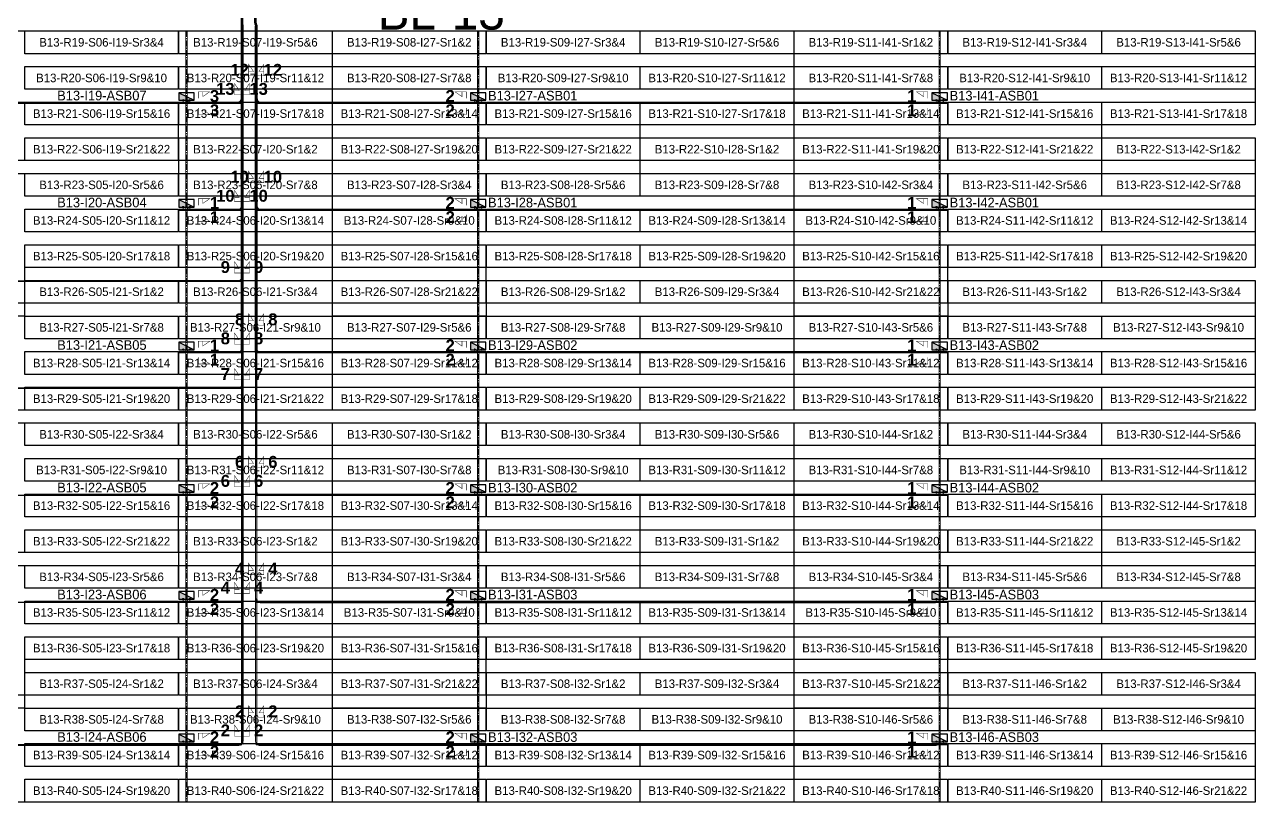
# Model space of a CAD drawing. Header units: metres. Extents: x 531333 to 531754, y 2674782 to 2675087.
# Drawn here: x 531495 to 531754.1, y 2674781.7 to 2674945.4 of the extents above; entities that cross this region are included whole.
import ezdxf
from ezdxf.enums import TextEntityAlignment as Align

# ---------------------------------------------------------------- set-up
doc = ezdxf.new("R2010")
doc.units = ezdxf.units.M
doc.header["$MEASUREMENT"] = 0
doc.linetypes.add('CENTER', pattern=[2, 1.25, -0.25, 0.25, -0.25])
doc.layers.add('Boundary-12.5 MW Block', color=6, linetype='Continuous', lineweight=9)
doc.layers.add('PILE', color=1, linetype='Continuous', lineweight=15)
for name, color, linetype in [('DC Trench BL-13', 40, 'Continuous'), ('E-Inverter Grouping', 2, 'Continuous'), ('Inverter Block-13', 7, 'Continuous'), ('LT Cable(AG) INV to LT Panel BL-13', 2, 'Continuous'), ('Messenger Wire Block-13 (Master Path)', 30, 'Continuous'), ('Messenger Wire Block-13 (MW Path)', 191, 'Continuous'), ('Messenger Wire Exc Link', 7, 'Continuous'), ('MMS Block Numbering', 7, 'Continuous'), ('MMS Table Block-13', 8, 'Continuous'), ('Plan Line - DC BL-13', 40, 'Continuous'), ('Section Marking BL-13', 2, 'Continuous')]:
    doc.layers.add(name, color=color, linetype=linetype)
doc.styles.add('Adani Regular', font='Adani Regular.ttf')
doc.styles.add('BoldTextStyle', font='arialbd.ttf')
doc.styles.get("Standard").update_dxf_attribs({"font": 'Adani Regular.ttf'})

# ---------------------------------------------------------------- blocks, each defined once
blk = doc.blocks.new('MMS Table (32.292 x 4.788)')
at = {"color": 0}
blk.add_lwpolyline([(0, -0.002), (0, 4.786), (32.292, 4.786), (32.292, -0.002)], close=True, dxfattribs=at)
at = {"color": 7}
blk.add_attdef('ID1', text='', height=1.8, dxfattribs=at).set_placement((16.146, 2.392), align=Align.MIDDLE_CENTER)
blk = doc.blocks.new('Inverter Block')
h = blk.add_hatch(color=0)
h.dxf.hatch_style = 1
h.paths.add_polyline_path([(-1.46, 2.27), (-1.46, 0.85), (1.46, 0.85)])
at = {"color": 0}
blk.add_lwpolyline([(1.46, 2.27), (-1.46, 2.27), (-1.46, 0.85), (1.46, 0.85)], close=True, dxfattribs=at)
blk.add_lwpolyline([(-1.46, 2.27), (1.46, 0.85)], dxfattribs=at)
at = {"layer": 'PILE'}
for centre in [(-0.61, 0.85), (0.61, 0.85)]:
    blk.add_circle(centre, 0.156, dxfattribs=at)
at = {"color": 7}
blk.add_attdef('ID', (-1.46, 3.01), '', height=1.8, dxfattribs=at)

msp = doc.modelspace()

# ---------------------------------------------------------------- linework, layer by layer
at = {"layer": 'Boundary-12.5 MW Block', "const_width": 0.05}
msp.add_lwpolyline([(531333.1, 2675086.58), (531754.1, 2675086.58), (531754.1, 2674781.79), (531365.49, 2674781.79), (531365.49, 2674916.79), (531333.1, 2674916.79)], close=True, dxfattribs=at)
at = {"layer": 'DC Trench BL-13', "color": 40, "const_width": 0.15}
for points in [[(531529.24, 2674944.08), (531528.94, 2674944.08), (531528.94, 2674781.79), (531529.24, 2674781.79)], [(531590.65, 2674944.08), (531590.35, 2674944.08), (531590.35, 2674781.79), (531590.65, 2674781.79)], [(531687.82, 2674944.08), (531687.52, 2674944.08), (531687.52, 2674781.79), (531687.82, 2674781.79)]]:
    msp.add_lwpolyline(points, close=True, dxfattribs=at)
at = {"layer": 'E-Inverter Grouping'}
for points in [[(531559.74, 2674944.08), (531559.74, 2674924.29), (531527.35, 2674924.29), (531527.35, 2674916.79), (531462.67, 2674916.79), (531462.67, 2674944.08)], [(531656.92, 2674944.08), (531656.92, 2674924.29), (531624.53, 2674924.29), (531624.53, 2674916.79), (531559.84, 2674916.79), (531559.84, 2674944.08)], [(531754.1, 2674944.08), (531754.1, 2674924.29), (531721.7, 2674924.29), (531721.7, 2674916.79), (531657.02, 2674916.79), (531657.02, 2674944.08)], [(531527.45, 2674914.08), (531527.45, 2674921.58), (531559.74, 2674921.58), (531559.74, 2674894.29), (531494.96, 2674894.29), (531494.96, 2674886.79), (531462.67, 2674886.79), (531462.67, 2674914.08)], [(531624.63, 2674914.08), (531624.63, 2674921.58), (531656.92, 2674921.58), (531656.92, 2674894.29), (531592.14, 2674894.29), (531592.14, 2674886.79), (531559.84, 2674886.79), (531559.84, 2674914.08)], [(531721.8, 2674914.08), (531721.8, 2674921.58), (531754.1, 2674921.58), (531754.1, 2674894.29), (531689.31, 2674894.29), (531689.31, 2674886.79), (531657.02, 2674886.79), (531657.02, 2674914.08)], [(531559.74, 2674864.29), (531462.67, 2674864.29), (531462.67, 2674884.08), (531495.06, 2674884.08), (531495.06, 2674891.58), (531559.74, 2674891.58)], [(531656.92, 2674864.29), (531559.84, 2674864.29), (531559.84, 2674884.08), (531592.24, 2674884.08), (531592.24, 2674891.58), (531656.92, 2674891.58)], [(531754.1, 2674864.29), (531657.02, 2674864.29), (531657.02, 2674884.08), (531689.41, 2674884.08), (531689.41, 2674891.58), (531754.1, 2674891.58)], [(531559.74, 2674861.58), (531559.74, 2674841.79), (531527.35, 2674841.79), (531527.35, 2674834.29), (531462.67, 2674834.29), (531462.67, 2674861.58)], [(531656.92, 2674861.58), (531656.92, 2674841.79), (531624.53, 2674841.79), (531624.53, 2674834.29), (531559.84, 2674834.29), (531559.84, 2674861.58)], [(531754.1, 2674861.58), (531754.1, 2674841.79), (531721.7, 2674841.79), (531721.7, 2674834.29), (531657.02, 2674834.29), (531657.02, 2674861.58)], [(531527.45, 2674831.58), (531527.45, 2674839.08), (531559.74, 2674839.08), (531559.74, 2674811.79), (531494.96, 2674811.79), (531494.96, 2674804.29), (531462.67, 2674804.29), (531462.67, 2674831.58)], [(531624.63, 2674831.58), (531624.63, 2674839.08), (531656.92, 2674839.08), (531656.92, 2674811.79), (531592.14, 2674811.79), (531592.14, 2674804.29), (531559.84, 2674804.29), (531559.84, 2674831.58)], [(531721.8, 2674831.58), (531721.8, 2674839.08), (531754.1, 2674839.08), (531754.1, 2674811.79), (531689.31, 2674811.79), (531689.31, 2674804.29), (531657.02, 2674804.29), (531657.02, 2674831.58)], [(531559.74, 2674781.79), (531462.67, 2674781.79), (531462.67, 2674801.58), (531495.06, 2674801.58), (531495.06, 2674809.08), (531559.74, 2674809.08)], [(531656.92, 2674781.79), (531559.84, 2674781.79), (531559.84, 2674801.58), (531592.24, 2674801.58), (531592.24, 2674809.08), (531656.92, 2674809.08)], [(531754.1, 2674781.79), (531657.02, 2674781.79), (531657.02, 2674801.58), (531689.41, 2674801.58), (531689.41, 2674809.08), (531754.1, 2674809.08)]]:
    msp.add_lwpolyline(points, close=True, dxfattribs=at)
at = {"layer": 'LT Cable(AG) INV to LT Panel BL-13'}
for points in [[(531555.53, 2674967.81), (531551.29, 2674967.81, -0.094918), (531550.96, 2674967.88), (531549.65, 2674968.4, 0.052551), (531549.47, 2674968.45), (531547.7, 2674968.75, 0.042157), (531547.55, 2674968.76), (531541.51, 2674968.76, 0.41447), (531540.61, 2674967.86), (531540.63, 2674945.73, 0.021427), (531540.63, 2674945.65), (531540.68, 2674945.15, -0.021647), (531540.68, 2674945.07), (531540.68, 2674929.86, -0.414214), (531539.78, 2674928.96), (531368.03, 2674928.96, -0.414214), (531367.13, 2674929.86), (531367.13, 2674930.19)], [(531555.53, 2674967.84), (531551.29, 2674967.84, -0.094918), (531550.96, 2674967.9), (531549.65, 2674968.42, 0.052551), (531549.46, 2674968.47), (531547.71, 2674968.77, 0.042157), (531547.56, 2674968.79), (531541.49, 2674968.79, 0.41447), (531540.59, 2674967.88), (531540.6, 2674945.72, 0.021427), (531540.61, 2674945.65), (531540.65, 2674945.15, -0.021647), (531540.65, 2674945.07), (531540.65, 2674929.89, -0.414214), (531539.75, 2674928.99), (531432.81, 2674928.99, -0.414214), (531431.91, 2674929.89), (531431.91, 2674930.19)], [(531555.53, 2674967.76), (531551.29, 2674967.76, -0.094918), (531550.96, 2674967.83), (531549.65, 2674968.35, 0.052551), (531549.47, 2674968.4), (531547.7, 2674968.7, 0.042157), (531547.55, 2674968.71), (531541.56, 2674968.71, 0.41447), (531540.66, 2674967.81), (531540.68, 2674945.73, 0.021427), (531540.68, 2674945.65), (531540.73, 2674945.15, -0.021647), (531540.73, 2674945.07), (531540.73, 2674892.31, -0.414214), (531539.83, 2674891.41), (531432.81, 2674891.41, -0.414214), (531431.91, 2674892.31), (531431.91, 2674892.69)], [(531554.65, 2674969.09), (531550.1, 2674969.09), (531549.96, 2674968.9, -0.278937), (531549.09, 2674968.56), (531547.71, 2674968.8, 0.042157), (531547.56, 2674968.81), (531541.46, 2674968.81, 0.41447), (531540.56, 2674967.91), (531540.58, 2674945.72, 0.021427), (531540.58, 2674945.65), (531540.63, 2674945.15, -0.021647), (531540.63, 2674945.07), (531540.63, 2674929.91, -0.414214), (531539.73, 2674929.01), (531529.99, 2674929.01, -0.414214), (531529.09, 2674929.91), (531529.09, 2674930.19)], [(531555.53, 2674967.79), (531551.29, 2674967.79, -0.094918), (531550.96, 2674967.85), (531549.65, 2674968.37, 0.052551), (531549.47, 2674968.42), (531547.7, 2674968.72, 0.042157), (531547.55, 2674968.74), (531541.54, 2674968.74, 0.41447), (531540.64, 2674967.83), (531540.65, 2674945.73, 0.021427), (531540.66, 2674945.65), (531540.7, 2674945.15, -0.021647), (531540.7, 2674945.07), (531540.7, 2674907.34, -0.414214), (531539.8, 2674906.44), (531529.99, 2674906.44, -0.414214), (531529.09, 2674907.34), (531529.09, 2674907.69)], [(531553.59, 2674967.74), (531551.29, 2674967.74, -0.094918), (531550.96, 2674967.8), (531549.65, 2674968.32, 0.052551), (531549.47, 2674968.37), (531547.7, 2674968.67, 0.042157), (531547.55, 2674968.69), (531541.59, 2674968.69, 0.41447), (531540.69, 2674967.78), (531540.7, 2674945.73, 0.021427), (531540.71, 2674945.65), (531540.75, 2674945.15, -0.021647), (531540.75, 2674945.07), (531540.75, 2674877.29, -0.414214), (531539.85, 2674876.39), (531529.99, 2674876.39, -0.414214), (531529.09, 2674877.29), (531529.09, 2674877.69)], [(531553.59, 2674967.71), (531551.29, 2674967.71, -0.094918), (531550.96, 2674967.78), (531549.65, 2674968.29, 0.052551), (531549.47, 2674968.35), (531547.7, 2674968.65, 0.042157), (531547.55, 2674968.66), (531541.61, 2674968.66, 0.41447), (531540.71, 2674967.76), (531540.73, 2674945.73, 0.021427), (531540.73, 2674945.65), (531540.78, 2674945.15, -0.021647), (531540.78, 2674945.08), (531540.78, 2674869.76, -0.414214), (531539.88, 2674868.86), (531432.81, 2674868.86, -0.414214), (531431.91, 2674869.76), (531431.91, 2674870.19)], [(531553.59, 2674967.66), (531551.29, 2674967.66, -0.094918), (531550.96, 2674967.73), (531549.66, 2674968.24, 0.052551), (531549.48, 2674968.29), (531547.69, 2674968.6, 0.042157), (531547.54, 2674968.61), (531541.66, 2674968.61, 0.41447), (531540.76, 2674967.71), (531540.78, 2674945.73, 0.021427), (531540.78, 2674945.65), (531540.83, 2674945.16, -0.021647), (531540.83, 2674945.08), (531540.83, 2674847.21, -0.414214), (531539.93, 2674846.31), (531432.81, 2674846.31, -0.414214), (531431.91, 2674847.21), (531431.91, 2674847.69)], [(531551.52, 2674967.61), (531551.29, 2674967.61, -0.094918), (531550.96, 2674967.68), (531549.66, 2674968.19, 0.052551), (531549.48, 2674968.24), (531547.69, 2674968.55, 0.042157), (531547.54, 2674968.56), (531541.71, 2674968.56, 0.41447), (531540.81, 2674967.66), (531540.83, 2674945.73, 0.021427), (531540.83, 2674945.66), (531540.88, 2674945.16, -0.021647), (531540.88, 2674945.08), (531540.88, 2674824.66, -0.414214), (531539.98, 2674823.76), (531432.81, 2674823.76, -0.414214), (531431.91, 2674824.66), (531431.91, 2674825.19)], [(531551.52, 2674967.56), (531551.29, 2674967.56, -0.094918), (531550.96, 2674967.63), (531549.66, 2674968.14, 0.052551), (531549.48, 2674968.19), (531547.68, 2674968.5, 0.042157), (531547.53, 2674968.51), (531541.76, 2674968.51, 0.41447), (531540.86, 2674967.61), (531540.88, 2674945.74, 0.021427), (531540.88, 2674945.66), (531540.93, 2674945.16, -0.021647), (531540.93, 2674945.08), (531540.93, 2674794.61, -0.414214), (531540.03, 2674793.71), (531432.81, 2674793.71, -0.414214), (531431.91, 2674794.61), (531431.91, 2674795.19)], [(531553.59, 2674967.69), (531551.29, 2674967.69, -0.094918), (531550.96, 2674967.75), (531549.66, 2674968.27, 0.052551), (531549.47, 2674968.32), (531547.69, 2674968.62, 0.042157), (531547.54, 2674968.64), (531541.64, 2674968.64, 0.41447), (531540.74, 2674967.73), (531540.75, 2674945.73, 0.021427), (531540.76, 2674945.65), (531540.8, 2674945.15, -0.021647), (531540.8, 2674945.08), (531540.8, 2674847.24, -0.414214), (531539.9, 2674846.34), (531529.99, 2674846.34, -0.414214), (531529.09, 2674847.24), (531529.09, 2674847.69)], [(531551.52, 2674967.64), (531551.29, 2674967.64, -0.094918), (531550.96, 2674967.7), (531549.66, 2674968.22, 0.052551), (531549.48, 2674968.27), (531547.69, 2674968.57, 0.042157), (531547.54, 2674968.59), (531541.69, 2674968.59, 0.41447), (531540.79, 2674967.68), (531540.8, 2674945.73, 0.021427), (531540.81, 2674945.66), (531540.85, 2674945.16, -0.021647), (531540.85, 2674945.08), (531540.85, 2674824.69, -0.414214), (531539.95, 2674823.79), (531529.99, 2674823.79, -0.414214), (531529.09, 2674824.69), (531529.09, 2674825.19)], [(531551.52, 2674967.59), (531551.29, 2674967.59, -0.094918), (531550.96, 2674967.65), (531549.66, 2674968.17, 0.052551), (531549.48, 2674968.22), (531547.69, 2674968.52, 0.042157), (531547.53, 2674968.54), (531541.74, 2674968.54, 0.41447), (531540.84, 2674967.63), (531540.85, 2674945.73, 0.021427), (531540.86, 2674945.66), (531540.9, 2674945.16, -0.021647), (531540.9, 2674945.08), (531540.9, 2674794.64, -0.414214), (531540, 2674793.74), (531529.99, 2674793.74, -0.414214), (531529.09, 2674794.64), (531529.09, 2674795.19)]]:
    msp.add_lwpolyline(points, format="xyb", dxfattribs=at)
at = {"layer": 'LT Cable(AG) INV to LT Panel BL-13', "color": 5}
for points in [[(531550.5, 2674967.27), (531549.56, 2674967.27, 0.045871), (531549.4, 2674967.25), (531547.74, 2674966.94, -0.078431), (531547.46, 2674966.9), (531544.32, 2674966.9, 0.414494), (531543.42, 2674966), (531543.44, 2674945.82, 0.08349), (531543.49, 2674945.53), (531543.59, 2674945.24, -0.083731), (531543.64, 2674944.94), (531543.64, 2674794.65, 0.414214), (531544.54, 2674793.75), (531686.77, 2674793.75, 0.414214), (531687.67, 2674794.65), (531687.67, 2674795.19)], [(531550.5, 2674967.24), (531549.56, 2674967.24, 0.045944), (531549.4, 2674967.22), (531547.74, 2674966.92, -0.078431), (531547.46, 2674966.87), (531544.35, 2674966.87, 0.414494), (531543.45, 2674965.97), (531543.47, 2674945.82, 0.08349), (531543.52, 2674945.53), (531543.62, 2674945.24, -0.083731), (531543.67, 2674944.95), (531543.67, 2674794.68, 0.414214), (531544.57, 2674793.78), (531589.6, 2674793.78, 0.414214), (531590.5, 2674794.68), (531590.5, 2674795.19)], [(531550.5, 2674967.22), (531549.57, 2674967.22, 0.046017), (531549.4, 2674967.2), (531547.75, 2674966.89, -0.078431), (531547.47, 2674966.85), (531544.37, 2674966.85, 0.414494), (531543.47, 2674965.95), (531543.49, 2674945.83, 0.08349), (531543.54, 2674945.53), (531543.64, 2674945.24, -0.083731), (531543.69, 2674944.95), (531543.69, 2674824.7, 0.414214), (531544.59, 2674823.8), (531686.77, 2674823.8, 0.414214), (531687.67, 2674824.7), (531687.67, 2674825.19)], [(531550.5, 2674967.19), (531549.57, 2674967.19, 0.046089), (531549.4, 2674967.17), (531547.75, 2674966.87, -0.078431), (531547.47, 2674966.82), (531544.4, 2674966.82, 0.414494), (531543.5, 2674965.92), (531543.52, 2674945.83, 0.08349), (531543.57, 2674945.54), (531543.67, 2674945.25, -0.083731), (531543.72, 2674944.95), (531543.72, 2674824.73, 0.414214), (531544.62, 2674823.83), (531589.6, 2674823.83, 0.414214), (531590.5, 2674824.73), (531590.5, 2674825.19)], [(531552.49, 2674967.17), (531549.57, 2674967.17, 0.046161), (531549.4, 2674967.15), (531547.75, 2674966.84, -0.078431), (531547.48, 2674966.8), (531544.42, 2674966.8, 0.414494), (531543.52, 2674965.9), (531543.54, 2674945.84, 0.08349), (531543.59, 2674945.54), (531543.69, 2674945.25, -0.083731), (531543.74, 2674944.96), (531543.74, 2674847.25, 0.414214), (531544.64, 2674846.35), (531686.77, 2674846.35, 0.414214), (531687.67, 2674847.25), (531687.67, 2674847.69)], [(531552.49, 2674967.14), (531549.57, 2674967.14, 0.046233), (531549.4, 2674967.12), (531547.76, 2674966.82, -0.078431), (531547.48, 2674966.77), (531544.45, 2674966.77, 0.414494), (531543.55, 2674965.87), (531543.57, 2674945.84, 0.08349), (531543.62, 2674945.55), (531543.72, 2674945.26, -0.083731), (531543.77, 2674944.96), (531543.77, 2674847.28, 0.414214), (531544.67, 2674846.38), (531589.6, 2674846.38, 0.414214), (531590.5, 2674847.28), (531590.5, 2674847.69)], [(531552.49, 2674967.12), (531549.57, 2674967.12, 0.046305), (531549.41, 2674967.1), (531547.76, 2674966.79, -0.078431), (531547.48, 2674966.75), (531544.47, 2674966.75, 0.414494), (531543.57, 2674965.85), (531543.59, 2674945.85, 0.08349), (531543.64, 2674945.55), (531543.74, 2674945.26, -0.083731), (531543.79, 2674944.97), (531543.79, 2674877.3, 0.414214), (531544.69, 2674876.4), (531686.77, 2674876.4, 0.414214), (531687.67, 2674877.3), (531687.67, 2674877.69)], [(531552.49, 2674967.09), (531549.57, 2674967.09, 0.046376), (531549.41, 2674967.07), (531547.77, 2674966.77, -0.078431), (531547.49, 2674966.72), (531544.5, 2674966.72, 0.414494), (531543.6, 2674965.82), (531543.62, 2674945.85, 0.08349), (531543.67, 2674945.56), (531543.77, 2674945.27, -0.083731), (531543.82, 2674944.97), (531543.82, 2674877.33, 0.414214), (531544.72, 2674876.43), (531589.6, 2674876.43, 0.414214), (531590.5, 2674877.33), (531590.5, 2674877.69)], [(531554.65, 2674967.07), (531549.57, 2674967.07, 0.046447), (531549.41, 2674967.05), (531547.77, 2674966.74, -0.078431), (531547.49, 2674966.7), (531544.52, 2674966.7, 0.414494), (531543.62, 2674965.8), (531543.64, 2674945.85, 0.08349), (531543.69, 2674945.56), (531543.79, 2674945.27, -0.083731), (531543.84, 2674944.98), (531543.84, 2674907.35, 0.414214), (531544.74, 2674906.45), (531686.77, 2674906.45, 0.414214), (531687.67, 2674907.35), (531687.67, 2674907.69)], [(531554.65, 2674967.04), (531549.58, 2674967.04, 0.046517), (531549.41, 2674967.02), (531547.77, 2674966.72, -0.078431), (531547.5, 2674966.67), (531544.55, 2674966.67, 0.414494), (531543.65, 2674965.77), (531543.67, 2674945.86, 0.08349), (531543.72, 2674945.56), (531543.82, 2674945.27, -0.083731), (531543.87, 2674944.98), (531543.87, 2674907.38, 0.414214), (531544.77, 2674906.48), (531589.6, 2674906.48, 0.414214), (531590.5, 2674907.38), (531590.5, 2674907.69)], [(531554.65, 2674967.02), (531549.58, 2674967.02, 0.046587), (531549.41, 2674967), (531547.78, 2674966.69, -0.078431), (531547.5, 2674966.65), (531544.57, 2674966.65, 0.414494), (531543.67, 2674965.75), (531543.69, 2674945.86, 0.08349), (531543.74, 2674945.57), (531543.84, 2674945.28, -0.083731), (531543.89, 2674944.98), (531543.89, 2674929.9, 0.414214), (531544.79, 2674929), (531686.77, 2674929, 0.414214), (531687.67, 2674929.9), (531687.67, 2674930.19)], [(531554.65, 2674966.99), (531549.58, 2674966.99, 0.046657), (531549.41, 2674966.97), (531547.78, 2674966.67, -0.078431), (531547.5, 2674966.62), (531544.6, 2674966.62, 0.414494), (531543.7, 2674965.72), (531543.72, 2674945.87, 0.08349), (531543.77, 2674945.57), (531543.87, 2674945.28, -0.083731), (531543.92, 2674944.99), (531543.92, 2674929.93, 0.414214), (531544.82, 2674929.03), (531589.6, 2674929.03, 0.414214), (531590.5, 2674929.93), (531590.5, 2674930.19)]]:
    msp.add_lwpolyline(points, format="xyb", dxfattribs=at)
at = {"layer": 'Messenger Wire Block-13 (Master Path)'}
for points in [[(531540.77, 2674793.88), (531540.77, 2674945.11)], [(531543.77, 2674793.88), (531543.77, 2674945.11)], [(531365.49, 2674928.88), (531540.77, 2674928.88)], [(531543.77, 2674928.88), (531689.31, 2674928.88)], [(531527.45, 2674906.38), (531540.77, 2674906.38)], [(531543.77, 2674906.38), (531689.31, 2674906.38)], [(531430.28, 2674891.38), (531540.77, 2674891.38)], [(531527.45, 2674876.38), (531540.77, 2674876.38)], [(531543.77, 2674876.38), (531689.31, 2674876.38)], [(531430.28, 2674868.88), (531540.77, 2674868.88)], [(531430.28, 2674846.38), (531540.77, 2674846.38)], [(531543.77, 2674846.38), (531689.31, 2674846.38)], [(531430.28, 2674823.88), (531540.77, 2674823.88)], [(531543.77, 2674823.88), (531689.31, 2674823.88)], [(531430.28, 2674793.88), (531540.77, 2674793.88)], [(531543.77, 2674793.88), (531689.31, 2674793.88)]]:
    msp.add_lwpolyline(points, dxfattribs=at)
at = {"layer": 'Messenger Wire Block-13 (MW Path)', "const_width": 0.1}
for points in [[(531540.52, 2674876.38), (531540.52, 2674945.11)], [(531541.02, 2674793.88), (531541.02, 2674945.11)], [(531543.52, 2674876.38), (531543.52, 2674945.11)], [(531544.02, 2674793.88), (531544.02, 2674945.11)], [(531365.49, 2674928.88), (531540.77, 2674928.88)], [(531543.77, 2674928.88), (531689.31, 2674928.88)], [(531527.45, 2674906.38), (531540.77, 2674906.38)], [(531543.77, 2674906.38), (531689.31, 2674906.38)], [(531430.28, 2674891.38), (531540.77, 2674891.38)], [(531527.45, 2674876.38), (531540.77, 2674876.38)], [(531543.77, 2674876.38), (531689.31, 2674876.38)], [(531430.28, 2674868.88), (531540.77, 2674868.88)], [(531430.28, 2674846.38), (531540.77, 2674846.38)], [(531543.77, 2674846.38), (531689.31, 2674846.38)], [(531430.28, 2674823.88), (531540.77, 2674823.88)], [(531543.77, 2674823.88), (531689.31, 2674823.88)], [(531430.28, 2674793.88), (531540.77, 2674793.88)], [(531543.77, 2674793.88), (531689.31, 2674793.88)]]:
    msp.add_lwpolyline(points, dxfattribs=at)
at = {"layer": 'Messenger Wire Exc Link'}
for points in [[(531540.72, 2674945.69), (531540.77, 2674945.11)], [(531543.57, 2674945.69), (531543.77, 2674945.11)]]:
    msp.add_lwpolyline(points, dxfattribs=at)
at = {"layer": 'Plan Line - DC BL-13', "color": 6, "linetype": 'CENTER'}
for points in [[(531529.09, 2674944.08), (531529.09, 2674781.79)], [(531590.5, 2674944.08), (531590.5, 2674781.79)], [(531687.67, 2674944.08), (531687.67, 2674781.79)]]:
    msp.add_lwpolyline(points, dxfattribs=at)
at = {"layer": 'Section Marking BL-13', "color": 94, "lineweight": 35, "true_color": 0x00a500, "const_width": 0.1}
for points in [[(531543.57, 2674934.63), (531542.18, 2674934.63), (531542.18, 2674937.03), (531543.19, 2674935.55), (531542.18, 2674935.55)], [(531543.97, 2674934.63), (531545.36, 2674934.63), (531545.36, 2674937.03), (531544.35, 2674935.55), (531545.36, 2674935.55)], [(531540.57, 2674930.63), (531539.18, 2674930.63), (531539.18, 2674933.03), (531540.19, 2674931.55), (531539.18, 2674931.55)], [(531540.97, 2674930.63), (531542.36, 2674930.63), (531542.36, 2674933.03), (531541.35, 2674931.55), (531542.36, 2674931.55)], [(531531.59, 2674929.88), (531531.59, 2674931.27), (531533.99, 2674931.27), (531532.51, 2674930.26), (531532.51, 2674931.27)], [(531588, 2674929.88), (531588, 2674931.27), (531585.6, 2674931.27), (531587.08, 2674930.26), (531587.08, 2674931.27)], [(531685.17, 2674929.88), (531685.17, 2674931.27), (531682.77, 2674931.27), (531684.25, 2674930.26), (531684.25, 2674931.27)], [(531531.59, 2674927.88), (531531.59, 2674926.49), (531533.99, 2674926.49), (531532.51, 2674927.5), (531532.51, 2674926.49)], [(531588, 2674927.88), (531588, 2674926.49), (531585.6, 2674926.49), (531587.08, 2674927.5), (531587.08, 2674926.49)], [(531685.17, 2674927.88), (531685.17, 2674926.49), (531682.77, 2674926.49), (531684.25, 2674927.5), (531684.25, 2674926.49)], [(531543.57, 2674912.13), (531542.18, 2674912.13), (531542.18, 2674914.53), (531543.19, 2674913.05), (531542.18, 2674913.05)], [(531543.97, 2674912.13), (531545.36, 2674912.13), (531545.36, 2674914.53), (531544.35, 2674913.05), (531545.36, 2674913.05)], [(531540.57, 2674908.13), (531539.18, 2674908.13), (531539.18, 2674910.53), (531540.19, 2674909.05), (531539.18, 2674909.05)], [(531540.97, 2674908.13), (531542.36, 2674908.13), (531542.36, 2674910.53), (531541.35, 2674909.05), (531542.36, 2674909.05)], [(531531.59, 2674907.38), (531531.59, 2674908.77), (531533.99, 2674908.77), (531532.51, 2674907.76), (531532.51, 2674908.77)], [(531588, 2674907.38), (531588, 2674908.77), (531585.6, 2674908.77), (531587.08, 2674907.76), (531587.08, 2674908.77)], [(531685.17, 2674907.38), (531685.17, 2674908.77), (531682.77, 2674908.77), (531684.25, 2674907.76), (531684.25, 2674908.77)], [(531531.59, 2674905.38), (531531.59, 2674903.99), (531533.99, 2674903.99), (531532.51, 2674905), (531532.51, 2674903.99)], [(531588, 2674905.38), (531588, 2674903.99), (531585.6, 2674903.99), (531587.08, 2674905), (531587.08, 2674903.99)], [(531685.17, 2674905.38), (531685.17, 2674903.99), (531682.77, 2674903.99), (531684.25, 2674905), (531684.25, 2674903.99)], [(531540.57, 2674893.13), (531539.18, 2674893.13), (531539.18, 2674895.53), (531540.19, 2674894.05), (531539.18, 2674894.05)], [(531540.97, 2674893.13), (531542.36, 2674893.13), (531542.36, 2674895.53), (531541.35, 2674894.05), (531542.36, 2674894.05)], [(531543.57, 2674882.13), (531542.18, 2674882.13), (531542.18, 2674884.53), (531543.19, 2674883.05), (531542.18, 2674883.05)], [(531543.97, 2674882.13), (531545.36, 2674882.13), (531545.36, 2674884.53), (531544.35, 2674883.05), (531545.36, 2674883.05)], [(531540.57, 2674878.13), (531539.18, 2674878.13), (531539.18, 2674880.53), (531540.19, 2674879.05), (531539.18, 2674879.05)], [(531540.97, 2674878.13), (531542.36, 2674878.13), (531542.36, 2674880.53), (531541.35, 2674879.05), (531542.36, 2674879.05)], [(531531.59, 2674877.38), (531531.59, 2674878.77), (531533.99, 2674878.77), (531532.51, 2674877.76), (531532.51, 2674878.77)], [(531588, 2674877.38), (531588, 2674878.77), (531585.6, 2674878.77), (531587.08, 2674877.76), (531587.08, 2674878.77)], [(531685.17, 2674877.38), (531685.17, 2674878.77), (531682.77, 2674878.77), (531684.25, 2674877.76), (531684.25, 2674878.77)], [(531531.59, 2674875.38), (531531.59, 2674873.99), (531533.99, 2674873.99), (531532.51, 2674875), (531532.51, 2674873.99)], [(531588, 2674875.38), (531588, 2674873.99), (531585.6, 2674873.99), (531587.08, 2674875), (531587.08, 2674873.99)], [(531685.17, 2674875.38), (531685.17, 2674873.99), (531682.77, 2674873.99), (531684.25, 2674875), (531684.25, 2674873.99)], [(531540.57, 2674870.63), (531539.18, 2674870.63), (531539.18, 2674873.03), (531540.19, 2674871.55), (531539.18, 2674871.55)], [(531540.97, 2674870.63), (531542.36, 2674870.63), (531542.36, 2674873.03), (531541.35, 2674871.55), (531542.36, 2674871.55)], [(531543.57, 2674852.13), (531542.18, 2674852.13), (531542.18, 2674854.53), (531543.19, 2674853.05), (531542.18, 2674853.05)], [(531543.97, 2674852.13), (531545.36, 2674852.13), (531545.36, 2674854.53), (531544.35, 2674853.05), (531545.36, 2674853.05)], [(531540.57, 2674848.13), (531539.18, 2674848.13), (531539.18, 2674850.53), (531540.19, 2674849.05), (531539.18, 2674849.05)], [(531540.97, 2674848.13), (531542.36, 2674848.13), (531542.36, 2674850.53), (531541.35, 2674849.05), (531542.36, 2674849.05)], [(531531.59, 2674847.38), (531531.59, 2674848.77), (531533.99, 2674848.77), (531532.51, 2674847.76), (531532.51, 2674848.77)], [(531588, 2674847.38), (531588, 2674848.77), (531585.6, 2674848.77), (531587.08, 2674847.76), (531587.08, 2674848.77)], [(531685.17, 2674847.38), (531685.17, 2674848.77), (531682.77, 2674848.77), (531684.25, 2674847.76), (531684.25, 2674848.77)], [(531531.59, 2674845.38), (531531.59, 2674843.99), (531533.99, 2674843.99), (531532.51, 2674845), (531532.51, 2674843.99)], [(531588, 2674845.38), (531588, 2674843.99), (531585.6, 2674843.99), (531587.08, 2674845), (531587.08, 2674843.99)], [(531685.17, 2674845.38), (531685.17, 2674843.99), (531682.77, 2674843.99), (531684.25, 2674845), (531684.25, 2674843.99)], [(531543.57, 2674829.63), (531542.18, 2674829.63), (531542.18, 2674832.03), (531543.19, 2674830.55), (531542.18, 2674830.55)], [(531543.97, 2674829.63), (531545.36, 2674829.63), (531545.36, 2674832.03), (531544.35, 2674830.55), (531545.36, 2674830.55)], [(531531.59, 2674824.88), (531531.59, 2674826.27), (531533.99, 2674826.27), (531532.51, 2674825.26), (531532.51, 2674826.27)], [(531540.57, 2674825.63), (531539.18, 2674825.63), (531539.18, 2674828.03), (531540.19, 2674826.55), (531539.18, 2674826.55)], [(531540.97, 2674825.63), (531542.36, 2674825.63), (531542.36, 2674828.03), (531541.35, 2674826.55), (531542.36, 2674826.55)], [(531588, 2674824.88), (531588, 2674826.27), (531585.6, 2674826.27), (531587.08, 2674825.26), (531587.08, 2674826.27)], [(531685.17, 2674824.88), (531685.17, 2674826.27), (531682.77, 2674826.27), (531684.25, 2674825.26), (531684.25, 2674826.27)], [(531531.59, 2674822.88), (531531.59, 2674821.49), (531533.99, 2674821.49), (531532.51, 2674822.5), (531532.51, 2674821.49)], [(531588, 2674822.88), (531588, 2674821.49), (531585.6, 2674821.49), (531587.08, 2674822.5), (531587.08, 2674821.49)], [(531685.17, 2674822.88), (531685.17, 2674821.49), (531682.77, 2674821.49), (531684.25, 2674822.5), (531684.25, 2674821.49)], [(531543.57, 2674799.63), (531542.18, 2674799.63), (531542.18, 2674802.03), (531543.19, 2674800.55), (531542.18, 2674800.55)], [(531543.97, 2674799.63), (531545.36, 2674799.63), (531545.36, 2674802.03), (531544.35, 2674800.55), (531545.36, 2674800.55)], [(531540.57, 2674795.63), (531539.18, 2674795.63), (531539.18, 2674798.03), (531540.19, 2674796.55), (531539.18, 2674796.55)], [(531540.97, 2674795.63), (531542.36, 2674795.63), (531542.36, 2674798.03), (531541.35, 2674796.55), (531542.36, 2674796.55)], [(531531.59, 2674794.88), (531531.59, 2674796.27), (531533.99, 2674796.27), (531532.51, 2674795.26), (531532.51, 2674796.27)], [(531588, 2674794.88), (531588, 2674796.27), (531585.6, 2674796.27), (531587.08, 2674795.26), (531587.08, 2674796.27)], [(531685.17, 2674794.88), (531685.17, 2674796.27), (531682.77, 2674796.27), (531684.25, 2674795.26), (531684.25, 2674796.27)], [(531531.59, 2674792.88), (531531.59, 2674791.49), (531533.99, 2674791.49), (531532.51, 2674792.5), (531532.51, 2674791.49)], [(531588, 2674792.88), (531588, 2674791.49), (531585.6, 2674791.49), (531587.08, 2674792.5), (531587.08, 2674791.49)], [(531685.17, 2674792.88), (531685.17, 2674791.49), (531682.77, 2674791.49), (531684.25, 2674792.5), (531684.25, 2674791.49)]]:
    msp.add_lwpolyline(points, dxfattribs=at)

# ---------------------------------------------------------------- block references
at = {"layer": 'Inverter Block-13'}
ref = msp.add_blockref('Inverter Block', (531529.09, 2674928.52), dxfattribs=dict(at, xscale=1.124999999976148, yscale=1.124999999976148, zscale=1.124999999976148))
ref.add_attrib('ID', 'B13-I19-ASB07', (531501.87, 2674929.46), dxfattribs={"layer": '0', "color": 7, "height": 2.025})
ref = msp.add_blockref('Inverter Block', (531590.5, 2674928.52), dxfattribs=dict(at, xscale=1.124999999976148, yscale=1.124999999976148, zscale=1.124999999976148))
ref.add_attrib('ID', 'B13-I27-ASB01', (531592.57, 2674929.44), dxfattribs={"layer": '0', "color": 7, "height": 2.025})
ref = msp.add_blockref('Inverter Block', (531687.67, 2674928.52), dxfattribs=dict(at, xscale=1.124999999976148, yscale=1.124999999976148, zscale=1.124999999976148))
ref.add_attrib('ID', 'B13-I41-ASB01', (531689.75, 2674929.44), dxfattribs={"layer": '0', "color": 7, "height": 2.025})
ref = msp.add_blockref('Inverter Block', (531529.09, 2674906.02), dxfattribs=dict(at, xscale=1.124999999976148, yscale=1.124999999976148, zscale=1.124999999976148))
ref.add_attrib('ID', 'B13-I20-ASB04', (531501.87, 2674906.96), dxfattribs={"layer": '0', "color": 7, "height": 2.025})
ref = msp.add_blockref('Inverter Block', (531590.5, 2674906.02), dxfattribs=dict(at, xscale=1.124999999976148, yscale=1.124999999976148, zscale=1.124999999976148))
ref.add_attrib('ID', 'B13-I28-ASB01', (531592.57, 2674906.94), dxfattribs={"layer": '0', "color": 7, "height": 2.025})
ref = msp.add_blockref('Inverter Block', (531687.67, 2674906.02), dxfattribs=dict(at, xscale=1.124999999976148, yscale=1.124999999976148, zscale=1.124999999976148))
ref.add_attrib('ID', 'B13-I42-ASB01', (531689.75, 2674906.94), dxfattribs={"layer": '0', "color": 7, "height": 2.025})
ref = msp.add_blockref('Inverter Block', (531529.09, 2674876.02), dxfattribs=dict(at, xscale=1.124999999976148, yscale=1.124999999976148, zscale=1.124999999976148))
ref.add_attrib('ID', 'B13-I21-ASB05', (531501.87, 2674876.96), dxfattribs={"layer": '0', "color": 7, "height": 2.025})
ref = msp.add_blockref('Inverter Block', (531590.5, 2674876.02), dxfattribs=dict(at, xscale=1.124999999976148, yscale=1.124999999976148, zscale=1.124999999976148))
ref.add_attrib('ID', 'B13-I29-ASB02', (531592.57, 2674876.94), dxfattribs={"layer": '0', "color": 7, "height": 2.025})
ref = msp.add_blockref('Inverter Block', (531687.67, 2674876.02), dxfattribs=dict(at, xscale=1.124999999976148, yscale=1.124999999976148, zscale=1.124999999976148))
ref.add_attrib('ID', 'B13-I43-ASB02', (531689.75, 2674876.94), dxfattribs={"layer": '0', "color": 7, "height": 2.025})
ref = msp.add_blockref('Inverter Block', (531529.09, 2674846.02), dxfattribs=dict(at, xscale=1.124999999976148, yscale=1.124999999976148, zscale=1.124999999976148))
ref.add_attrib('ID', 'B13-I22-ASB05', (531501.87, 2674846.96), dxfattribs={"layer": '0', "color": 7, "height": 2.025})
ref = msp.add_blockref('Inverter Block', (531590.5, 2674846.02), dxfattribs=dict(at, xscale=1.124999999976148, yscale=1.124999999976148, zscale=1.124999999976148))
ref.add_attrib('ID', 'B13-I30-ASB02', (531592.57, 2674846.94), dxfattribs={"layer": '0', "color": 7, "height": 2.025})
ref = msp.add_blockref('Inverter Block', (531687.67, 2674846.02), dxfattribs=dict(at, xscale=1.124999999976148, yscale=1.124999999976148, zscale=1.124999999976148))
ref.add_attrib('ID', 'B13-I44-ASB02', (531689.75, 2674846.94), dxfattribs={"layer": '0', "color": 7, "height": 2.025})
ref = msp.add_blockref('Inverter Block', (531529.09, 2674823.52), dxfattribs=dict(at, xscale=1.124999999976148, yscale=1.124999999976148, zscale=1.124999999976148))
ref.add_attrib('ID', 'B13-I23-ASB06', (531501.87, 2674824.46), dxfattribs={"layer": '0', "color": 7, "height": 2.025})
ref = msp.add_blockref('Inverter Block', (531590.5, 2674823.52), dxfattribs=dict(at, xscale=1.124999999976148, yscale=1.124999999976148, zscale=1.124999999976148))
ref.add_attrib('ID', 'B13-I31-ASB03', (531592.57, 2674824.44), dxfattribs={"layer": '0', "color": 7, "height": 2.025})
ref = msp.add_blockref('Inverter Block', (531687.67, 2674823.52), dxfattribs=dict(at, xscale=1.124999999976148, yscale=1.124999999976148, zscale=1.124999999976148))
ref.add_attrib('ID', 'B13-I45-ASB03', (531689.75, 2674824.44), dxfattribs={"layer": '0', "color": 7, "height": 2.025})
ref = msp.add_blockref('Inverter Block', (531529.09, 2674793.52), dxfattribs=dict(at, xscale=1.124999999976148, yscale=1.124999999976148, zscale=1.124999999976148))
ref.add_attrib('ID', 'B13-I24-ASB06', (531501.87, 2674794.46), dxfattribs={"layer": '0', "color": 7, "height": 2.025})
ref = msp.add_blockref('Inverter Block', (531590.5, 2674793.52), dxfattribs=dict(at, xscale=1.124999999976148, yscale=1.124999999976148, zscale=1.124999999976148))
ref.add_attrib('ID', 'B13-I32-ASB03', (531592.57, 2674794.44), dxfattribs={"layer": '0', "color": 7, "height": 2.025})
ref = msp.add_blockref('Inverter Block', (531687.67, 2674793.52), dxfattribs=dict(at, xscale=1.124999999976148, yscale=1.124999999976148, zscale=1.124999999976148))
ref.add_attrib('ID', 'B13-I46-ASB03', (531689.75, 2674794.44), dxfattribs={"layer": '0', "color": 7, "height": 2.025})
at = {"layer": 'MMS Table Block-13'}
for p, values in [((531495.06, 2674939.29), {'ID1': 'B13-R19-S06-I19-Sr3&4'}), ((531527.45, 2674939.29), {'ID1': 'B13-R19-S07-I19-Sr5&6'}), ((531559.84, 2674939.29), {'ID1': 'B13-R19-S08-I27-Sr1&2'}), ((531592.24, 2674939.29), {'ID1': 'B13-R19-S09-I27-Sr3&4'}), ((531624.63, 2674939.29), {'ID1': 'B13-R19-S10-I27-Sr5&6'}), ((531657.02, 2674939.29), {'ID1': 'B13-R19-S11-I41-Sr1&2'}), ((531689.41, 2674939.29), {'ID1': 'B13-R19-S12-I41-Sr3&4'}), ((531721.8, 2674939.29), {'ID1': 'B13-R19-S13-I41-Sr5&6'}), ((531495.06, 2674931.79), {'ID1': 'B13-R20-S06-I19-Sr9&10'}), ((531527.45, 2674931.79), {'ID1': 'B13-R20-S07-I19-Sr11&12'}), ((531559.84, 2674931.79), {'ID1': 'B13-R20-S08-I27-Sr7&8'}), ((531592.24, 2674931.79), {'ID1': 'B13-R20-S09-I27-Sr9&10'}), ((531624.63, 2674931.79), {'ID1': 'B13-R20-S10-I27-Sr11&12'}), ((531657.02, 2674931.79), {'ID1': 'B13-R20-S11-I41-Sr7&8'}), ((531689.41, 2674931.79), {'ID1': 'B13-R20-S12-I41-Sr9&10'}), ((531721.8, 2674931.79), {'ID1': 'B13-R20-S13-I41-Sr11&12'}), ((531495.06, 2674924.29), {'ID1': 'B13-R21-S06-I19-Sr15&16'}), ((531527.45, 2674924.29), {'ID1': 'B13-R21-S07-I19-Sr17&18'}), ((531559.84, 2674924.29), {'ID1': 'B13-R21-S08-I27-Sr13&14'}), ((531592.24, 2674924.29), {'ID1': 'B13-R21-S09-I27-Sr15&16'}), ((531624.63, 2674924.29), {'ID1': 'B13-R21-S10-I27-Sr17&18'}), ((531657.02, 2674924.29), {'ID1': 'B13-R21-S11-I41-Sr13&14'}), ((531689.41, 2674924.29), {'ID1': 'B13-R21-S12-I41-Sr15&16'}), ((531721.8, 2674924.29), {'ID1': 'B13-R21-S13-I41-Sr17&18'}), ((531495.06, 2674916.79), {'ID1': 'B13-R22-S06-I19-Sr21&22'}), ((531527.45, 2674916.79), {'ID1': 'B13-R22-S07-I20-Sr1&2'}), ((531559.84, 2674916.79), {'ID1': 'B13-R22-S08-I27-Sr19&20'}), ((531592.24, 2674916.79), {'ID1': 'B13-R22-S09-I27-Sr21&22'}), ((531624.63, 2674916.79), {'ID1': 'B13-R22-S10-I28-Sr1&2'}), ((531657.02, 2674916.79), {'ID1': 'B13-R22-S11-I41-Sr19&20'}), ((531689.41, 2674916.79), {'ID1': 'B13-R22-S12-I41-Sr21&22'}), ((531721.8, 2674916.79), {'ID1': 'B13-R22-S13-I42-Sr1&2'}), ((531495.06, 2674909.29), {'ID1': 'B13-R23-S05-I20-Sr5&6'}), ((531527.45, 2674909.29), {'ID1': 'B13-R23-S06-I20-Sr7&8'}), ((531559.84, 2674909.29), {'ID1': 'B13-R23-S07-I28-Sr3&4'}), ((531592.24, 2674909.29), {'ID1': 'B13-R23-S08-I28-Sr5&6'}), ((531624.63, 2674909.29), {'ID1': 'B13-R23-S09-I28-Sr7&8'}), ((531657.02, 2674909.29), {'ID1': 'B13-R23-S10-I42-Sr3&4'}), ((531689.41, 2674909.29), {'ID1': 'B13-R23-S11-I42-Sr5&6'}), ((531721.8, 2674909.29), {'ID1': 'B13-R23-S12-I42-Sr7&8'}), ((531495.06, 2674901.79), {'ID1': 'B13-R24-S05-I20-Sr11&12'}), ((531527.45, 2674901.79), {'ID1': 'B13-R24-S06-I20-Sr13&14'}), ((531559.84, 2674901.79), {'ID1': 'B13-R24-S07-I28-Sr9&10'}), ((531592.24, 2674901.79), {'ID1': 'B13-R24-S08-I28-Sr11&12'}), ((531624.63, 2674901.79), {'ID1': 'B13-R24-S09-I28-Sr13&14'}), ((531657.02, 2674901.79), {'ID1': 'B13-R24-S10-I42-Sr9&10'}), ((531689.41, 2674901.79), {'ID1': 'B13-R24-S11-I42-Sr11&12'}), ((531721.8, 2674901.79), {'ID1': 'B13-R24-S12-I42-Sr13&14'}), ((531495.06, 2674894.29), {'ID1': 'B13-R25-S05-I20-Sr17&18'}), ((531527.45, 2674894.29), {'ID1': 'B13-R25-S06-I20-Sr19&20'}), ((531559.84, 2674894.29), {'ID1': 'B13-R25-S07-I28-Sr15&16'}), ((531592.24, 2674894.29), {'ID1': 'B13-R25-S08-I28-Sr17&18'}), ((531624.63, 2674894.29), {'ID1': 'B13-R25-S09-I28-Sr19&20'}), ((531657.02, 2674894.29), {'ID1': 'B13-R25-S10-I42-Sr15&16'}), ((531689.41, 2674894.29), {'ID1': 'B13-R25-S11-I42-Sr17&18'}), ((531721.8, 2674894.29), {'ID1': 'B13-R25-S12-I42-Sr19&20'}), ((531495.06, 2674886.79), {'ID1': 'B13-R26-S05-I21-Sr1&2'}), ((531527.45, 2674886.79), {'ID1': 'B13-R26-S06-I21-Sr3&4'}), ((531559.84, 2674886.79), {'ID1': 'B13-R26-S07-I28-Sr21&22'}), ((531592.24, 2674886.79), {'ID1': 'B13-R26-S08-I29-Sr1&2'}), ((531624.63, 2674886.79), {'ID1': 'B13-R26-S09-I29-Sr3&4'}), ((531657.02, 2674886.79), {'ID1': 'B13-R26-S10-I42-Sr21&22'}), ((531689.41, 2674886.79), {'ID1': 'B13-R26-S11-I43-Sr1&2'}), ((531721.8, 2674886.79), {'ID1': 'B13-R26-S12-I43-Sr3&4'}), ((531495.06, 2674879.29), {'ID1': 'B13-R27-S05-I21-Sr7&8'}), ((531527.45, 2674879.29), {'ID1': 'B13-R27-S06-I21-Sr9&10'}), ((531559.84, 2674879.29), {'ID1': 'B13-R27-S07-I29-Sr5&6'}), ((531592.24, 2674879.29), {'ID1': 'B13-R27-S08-I29-Sr7&8'}), ((531624.63, 2674879.29), {'ID1': 'B13-R27-S09-I29-Sr9&10'}), ((531657.02, 2674879.29), {'ID1': 'B13-R27-S10-I43-Sr5&6'}), ((531689.41, 2674879.29), {'ID1': 'B13-R27-S11-I43-Sr7&8'}), ((531721.8, 2674879.29), {'ID1': 'B13-R27-S12-I43-Sr9&10'}), ((531495.06, 2674871.79), {'ID1': 'B13-R28-S05-I21-Sr13&14'}), ((531527.45, 2674871.79), {'ID1': 'B13-R28-S06-I21-Sr15&16'}), ((531559.84, 2674871.79), {'ID1': 'B13-R28-S07-I29-Sr11&12'}), ((531592.24, 2674871.79), {'ID1': 'B13-R28-S08-I29-Sr13&14'}), ((531624.63, 2674871.79), {'ID1': 'B13-R28-S09-I29-Sr15&16'}), ((531657.02, 2674871.79), {'ID1': 'B13-R28-S10-I43-Sr11&12'}), ((531689.41, 2674871.79), {'ID1': 'B13-R28-S11-I43-Sr13&14'}), ((531721.8, 2674871.79), {'ID1': 'B13-R28-S12-I43-Sr15&16'}), ((531495.06, 2674864.29), {'ID1': 'B13-R29-S05-I21-Sr19&20'}), ((531527.45, 2674864.29), {'ID1': 'B13-R29-S06-I21-Sr21&22'}), ((531559.84, 2674864.29), {'ID1': 'B13-R29-S07-I29-Sr17&18'}), ((531592.24, 2674864.29), {'ID1': 'B13-R29-S08-I29-Sr19&20'}), ((531624.63, 2674864.29), {'ID1': 'B13-R29-S09-I29-Sr21&22'}), ((531657.02, 2674864.29), {'ID1': 'B13-R29-S10-I43-Sr17&18'}), ((531689.41, 2674864.29), {'ID1': 'B13-R29-S11-I43-Sr19&20'}), ((531721.8, 2674864.29), {'ID1': 'B13-R29-S12-I43-Sr21&22'}), ((531495.06, 2674856.79), {'ID1': 'B13-R30-S05-I22-Sr3&4'}), ((531527.45, 2674856.79), {'ID1': 'B13-R30-S06-I22-Sr5&6'}), ((531559.84, 2674856.79), {'ID1': 'B13-R30-S07-I30-Sr1&2'}), ((531592.24, 2674856.79), {'ID1': 'B13-R30-S08-I30-Sr3&4'}), ((531624.63, 2674856.79), {'ID1': 'B13-R30-S09-I30-Sr5&6'}), ((531657.02, 2674856.79), {'ID1': 'B13-R30-S10-I44-Sr1&2'}), ((531689.41, 2674856.79), {'ID1': 'B13-R30-S11-I44-Sr3&4'}), ((531721.8, 2674856.79), {'ID1': 'B13-R30-S12-I44-Sr5&6'}), ((531495.06, 2674849.29), {'ID1': 'B13-R31-S05-I22-Sr9&10'}), ((531527.45, 2674849.29), {'ID1': 'B13-R31-S06-I22-Sr11&12'}), ((531559.84, 2674849.29), {'ID1': 'B13-R31-S07-I30-Sr7&8'}), ((531592.24, 2674849.29), {'ID1': 'B13-R31-S08-I30-Sr9&10'}), ((531624.63, 2674849.29), {'ID1': 'B13-R31-S09-I30-Sr11&12'}), ((531657.02, 2674849.29), {'ID1': 'B13-R31-S10-I44-Sr7&8'}), ((531689.41, 2674849.29), {'ID1': 'B13-R31-S11-I44-Sr9&10'}), ((531721.8, 2674849.29), {'ID1': 'B13-R31-S12-I44-Sr11&12'}), ((531495.06, 2674841.79), {'ID1': 'B13-R32-S05-I22-Sr15&16'}), ((531527.45, 2674841.79), {'ID1': 'B13-R32-S06-I22-Sr17&18'}), ((531559.84, 2674841.79), {'ID1': 'B13-R32-S07-I30-Sr13&14'}), ((531592.24, 2674841.79), {'ID1': 'B13-R32-S08-I30-Sr15&16'}), ((531624.63, 2674841.79), {'ID1': 'B13-R32-S09-I30-Sr17&18'}), ((531657.02, 2674841.79), {'ID1': 'B13-R32-S10-I44-Sr13&14'}), ((531689.41, 2674841.79), {'ID1': 'B13-R32-S11-I44-Sr15&16'}), ((531721.8, 2674841.79), {'ID1': 'B13-R32-S12-I44-Sr17&18'}), ((531495.06, 2674834.29), {'ID1': 'B13-R33-S05-I22-Sr21&22'}), ((531527.45, 2674834.29), {'ID1': 'B13-R33-S06-I23-Sr1&2'}), ((531559.84, 2674834.29), {'ID1': 'B13-R33-S07-I30-Sr19&20'}), ((531592.24, 2674834.29), {'ID1': 'B13-R33-S08-I30-Sr21&22'}), ((531624.63, 2674834.29), {'ID1': 'B13-R33-S09-I31-Sr1&2'}), ((531657.02, 2674834.29), {'ID1': 'B13-R33-S10-I44-Sr19&20'}), ((531689.41, 2674834.29), {'ID1': 'B13-R33-S11-I44-Sr21&22'}), ((531721.8, 2674834.29), {'ID1': 'B13-R33-S12-I45-Sr1&2'}), ((531495.06, 2674826.79), {'ID1': 'B13-R34-S05-I23-Sr5&6'}), ((531527.45, 2674826.79), {'ID1': 'B13-R34-S06-I23-Sr7&8'}), ((531559.84, 2674826.79), {'ID1': 'B13-R34-S07-I31-Sr3&4'}), ((531592.24, 2674826.79), {'ID1': 'B13-R34-S08-I31-Sr5&6'}), ((531624.63, 2674826.79), {'ID1': 'B13-R34-S09-I31-Sr7&8'}), ((531657.02, 2674826.79), {'ID1': 'B13-R34-S10-I45-Sr3&4'}), ((531689.41, 2674826.79), {'ID1': 'B13-R34-S11-I45-Sr5&6'}), ((531721.8, 2674826.79), {'ID1': 'B13-R34-S12-I45-Sr7&8'}), ((531495.06, 2674819.29), {'ID1': 'B13-R35-S05-I23-Sr11&12'}), ((531527.45, 2674819.29), {'ID1': 'B13-R35-S06-I23-Sr13&14'}), ((531559.84, 2674819.29), {'ID1': 'B13-R35-S07-I31-Sr9&10'}), ((531592.24, 2674819.29), {'ID1': 'B13-R35-S08-I31-Sr11&12'}), ((531624.63, 2674819.29), {'ID1': 'B13-R35-S09-I31-Sr13&14'}), ((531657.02, 2674819.29), {'ID1': 'B13-R35-S10-I45-Sr9&10'}), ((531689.41, 2674819.29), {'ID1': 'B13-R35-S11-I45-Sr11&12'}), ((531721.8, 2674819.29), {'ID1': 'B13-R35-S12-I45-Sr13&14'}), ((531495.06, 2674811.79), {'ID1': 'B13-R36-S05-I23-Sr17&18'}), ((531527.45, 2674811.79), {'ID1': 'B13-R36-S06-I23-Sr19&20'}), ((531559.84, 2674811.79), {'ID1': 'B13-R36-S07-I31-Sr15&16'}), ((531592.24, 2674811.79), {'ID1': 'B13-R36-S08-I31-Sr17&18'}), ((531624.63, 2674811.79), {'ID1': 'B13-R36-S09-I31-Sr19&20'}), ((531657.02, 2674811.79), {'ID1': 'B13-R36-S10-I45-Sr15&16'}), ((531689.41, 2674811.79), {'ID1': 'B13-R36-S11-I45-Sr17&18'}), ((531721.8, 2674811.79), {'ID1': 'B13-R36-S12-I45-Sr19&20'}), ((531495.06, 2674804.29), {'ID1': 'B13-R37-S05-I24-Sr1&2'}), ((531527.45, 2674804.29), {'ID1': 'B13-R37-S06-I24-Sr3&4'}), ((531559.84, 2674804.29), {'ID1': 'B13-R37-S07-I31-Sr21&22'}), ((531592.24, 2674804.29), {'ID1': 'B13-R37-S08-I32-Sr1&2'}), ((531624.63, 2674804.29), {'ID1': 'B13-R37-S09-I32-Sr3&4'}), ((531657.02, 2674804.29), {'ID1': 'B13-R37-S10-I45-Sr21&22'}), ((531689.41, 2674804.29), {'ID1': 'B13-R37-S11-I46-Sr1&2'}), ((531721.8, 2674804.29), {'ID1': 'B13-R37-S12-I46-Sr3&4'}), ((531495.06, 2674796.79), {'ID1': 'B13-R38-S05-I24-Sr7&8'}), ((531527.45, 2674796.79), {'ID1': 'B13-R38-S06-I24-Sr9&10'}), ((531559.84, 2674796.79), {'ID1': 'B13-R38-S07-I32-Sr5&6'}), ((531592.24, 2674796.79), {'ID1': 'B13-R38-S08-I32-Sr7&8'}), ((531624.63, 2674796.79), {'ID1': 'B13-R38-S09-I32-Sr9&10'}), ((531657.02, 2674796.79), {'ID1': 'B13-R38-S10-I46-Sr5&6'}), ((531689.41, 2674796.79), {'ID1': 'B13-R38-S11-I46-Sr7&8'}), ((531721.8, 2674796.79), {'ID1': 'B13-R38-S12-I46-Sr9&10'}), ((531495.06, 2674789.29), {'ID1': 'B13-R39-S05-I24-Sr13&14'}), ((531527.45, 2674789.29), {'ID1': 'B13-R39-S06-I24-Sr15&16'}), ((531559.84, 2674789.29), {'ID1': 'B13-R39-S07-I32-Sr11&12'}), ((531592.24, 2674789.29), {'ID1': 'B13-R39-S08-I32-Sr13&14'}), ((531624.63, 2674789.29), {'ID1': 'B13-R39-S09-I32-Sr15&16'}), ((531657.02, 2674789.29), {'ID1': 'B13-R39-S10-I46-Sr11&12'}), ((531689.41, 2674789.29), {'ID1': 'B13-R39-S11-I46-Sr13&14'}), ((531721.8, 2674789.29), {'ID1': 'B13-R39-S12-I46-Sr15&16'}), ((531495.06, 2674781.79), {'ID1': 'B13-R40-S05-I24-Sr19&20'}), ((531527.45, 2674781.79), {'ID1': 'B13-R40-S06-I24-Sr21&22'}), ((531559.84, 2674781.79), {'ID1': 'B13-R40-S07-I32-Sr17&18'}), ((531592.24, 2674781.79), {'ID1': 'B13-R40-S08-I32-Sr19&20'}), ((531624.63, 2674781.79), {'ID1': 'B13-R40-S09-I32-Sr21&22'}), ((531657.02, 2674781.79), {'ID1': 'B13-R40-S10-I46-Sr17&18'}), ((531689.41, 2674781.79), {'ID1': 'B13-R40-S11-I46-Sr19&20'}), ((531721.8, 2674781.79), {'ID1': 'B13-R40-S12-I46-Sr21&22'})]:
    msp.add_blockref('MMS Table (32.292 x 4.788)', p, dxfattribs=at).add_auto_attribs(values)

# ---------------------------------------------------------------- texts
at = {"layer": 'MMS Block Numbering', "insert": (531582.71, 2674954.29), "char_height": 7.5, "attachment_point": 5, "style": 'Adani Regular'}
msp.add_mtext_dynamic_manual_height_columns('A16b-\\PBL-13', width=41.5354, gutter_width=1, heights=[0], dxfattribs=at)
at = {"layer": 'Section Marking BL-13', "color": 94, "true_color": 0x00a500, "style": 'BoldTextStyle'}
for s, p in [('12', (531540.27, 2674935.88)), ('12', (531547.27, 2674935.88)), ('13', (531537.27, 2674931.88)), ('13', (531544.27, 2674931.88)), ('3', (531534.99, 2674930.38)), ('2', (531584.6, 2674930.38)), ('1', (531681.77, 2674930.38)), ('3', (531534.99, 2674927.38)), ('2', (531584.6, 2674927.38)), ('1', (531681.77, 2674927.38)), ('10', (531540.27, 2674913.38)), ('10', (531547.27, 2674913.38)), ('1', (531534.99, 2674907.88)), ('10', (531537.27, 2674909.38)), ('10', (531544.27, 2674909.38)), ('2', (531584.6, 2674907.88)), ('1', (531681.77, 2674907.88)), ('1', (531534.99, 2674904.88)), ('2', (531584.6, 2674904.88)), ('1', (531681.77, 2674904.88)), ('9', (531537.27, 2674894.38)), ('9', (531544.27, 2674894.38)), ('8', (531540.27, 2674883.38)), ('8', (531547.27, 2674883.38)), ('8', (531537.27, 2674879.38)), ('8', (531544.27, 2674879.38)), ('1', (531534.99, 2674877.88)), ('2', (531584.6, 2674877.88)), ('1', (531681.77, 2674877.88)), ('1', (531534.99, 2674874.88)), ('2', (531584.6, 2674874.88)), ('1', (531681.77, 2674874.88)), ('7', (531537.27, 2674871.88)), ('7', (531544.27, 2674871.88)), ('6', (531540.27, 2674853.38)), ('6', (531547.27, 2674853.38)), ('6', (531537.27, 2674849.38)), ('6', (531544.27, 2674849.38)), ('2', (531534.99, 2674847.88)), ('2', (531584.6, 2674847.88)), ('1', (531681.77, 2674847.88)), ('2', (531534.99, 2674844.88)), ('2', (531584.6, 2674844.88)), ('1', (531681.77, 2674844.88)), ('4', (531540.27, 2674830.88)), ('4', (531547.27, 2674830.88)), ('2', (531534.99, 2674825.38)), ('4', (531537.27, 2674826.88)), ('4', (531544.27, 2674826.88)), ('2', (531584.6, 2674825.38)), ('1', (531681.77, 2674825.38)), ('2', (531534.99, 2674822.38)), ('2', (531584.6, 2674822.38)), ('1', (531681.77, 2674822.38)), ('2', (531540.27, 2674800.88)), ('2', (531547.27, 2674800.88)), ('2', (531537.27, 2674796.88)), ('2', (531544.27, 2674796.88)), ('2', (531534.99, 2674795.38)), ('2', (531584.6, 2674795.38)), ('1', (531681.77, 2674795.38)), ('2', (531534.99, 2674792.38)), ('2', (531584.6, 2674792.38)), ('1', (531681.77, 2674792.38))]:
    msp.add_text(s, height=2.5, dxfattribs=at).set_placement(p, align=Align.MIDDLE_CENTER)

doc.saveas('drawing.dxf')
